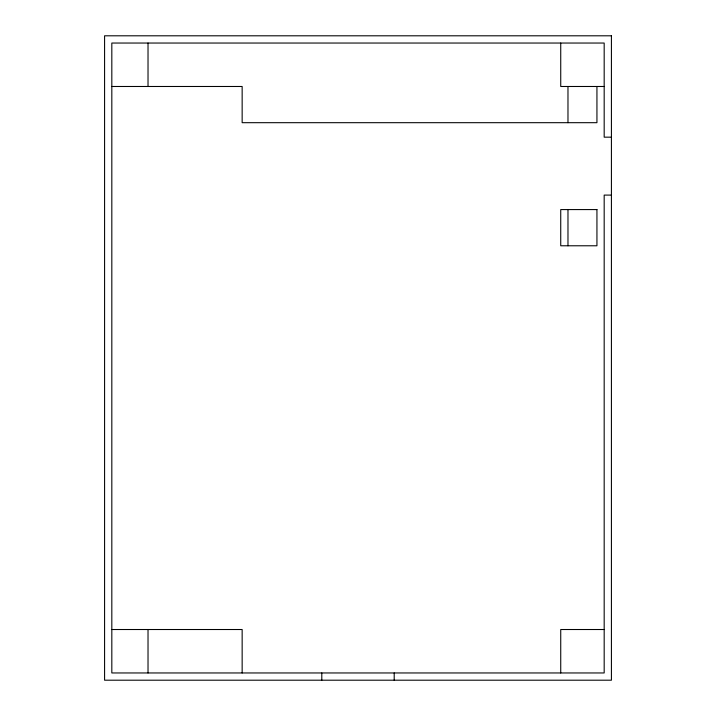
<?xml version="1.0" encoding="UTF-8"?>
<svg xmlns="http://www.w3.org/2000/svg" width="716" height="716" viewBox="0 0 716 716"><rect width="100%" height="100%" fill="white"/><g stroke="black" fill="none" stroke-linecap="round" stroke-linejoin="round"><path stroke-width="1.07" d="M111.821 86.484L242.151 86.484L242.151 122.687L596.938 122.687L596.938 86.484M604.179 86.484L560.735 86.484L560.735 43.041M611.419 137.168L604.179 137.168L604.179 43.041L111.821 43.041L111.821 672.959L604.179 672.959L604.179 195.092L611.419 195.092M111.821 629.516L242.151 629.516L242.151 672.959M604.179 629.516L560.735 629.516L560.735 672.959M567.976 86.484L567.976 122.687M567.976 209.573L567.976 245.776M394.203 672.959L394.203 680.2M321.797 672.959L321.797 680.2M148.024 43.041L148.024 86.484M148.024 629.516L148.024 672.959M611.419 35.8L104.581 35.8L104.581 680.2L611.419 680.2L611.419 35.8M596.938 209.573L560.735 209.573L560.735 245.776L596.938 245.776L596.938 209.573"/></g></svg>
